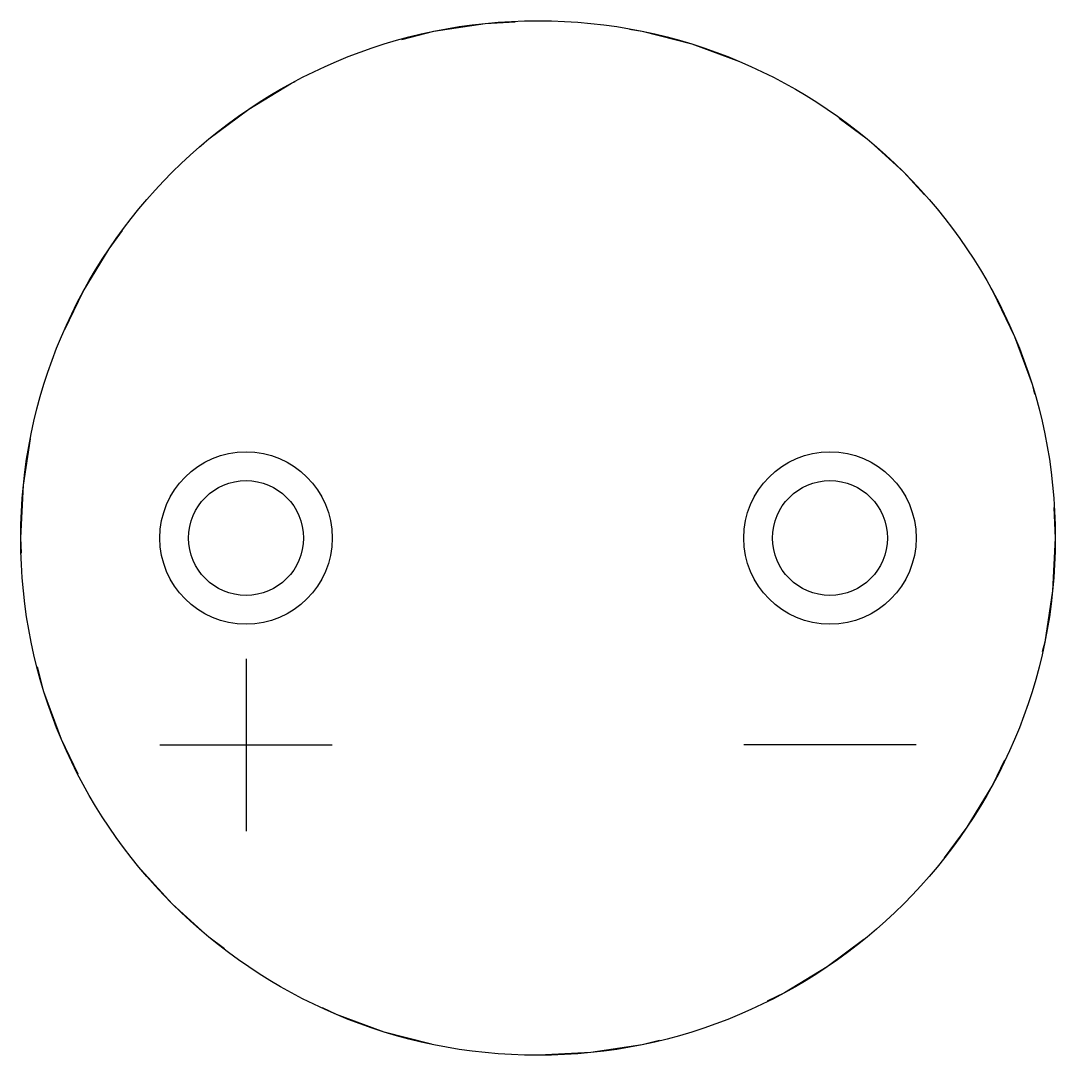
# Model space of a CAD drawing. Extents: x -4.5 to 4.5, y -4.5 to 4.5.
import ezdxf

# ---------------------------------------------------------------- set-up
doc = ezdxf.new("R2010")
doc.units = 0
doc.linetypes.add('虚线', pattern=[2, 1, -1])
for name, color, linetype in [('粗实线层', 7, 'CONTINUOUS'), ('细实线层', 7, 'CONTINUOUS'), ('虚线层', 6, '虚线')]:
    doc.layers.add(name, color=color, linetype=linetype)

msp = doc.modelspace()

# ---------------------------------------------------------------- linework, layer by layer
at = {"layer": '粗实线层'}
for p, q in [((-2.54, -1.05), (-2.54, -2.55)), ((-3.29, -1.8), (-1.79, -1.8)), ((3.29, -1.8), (1.79, -1.8))]:
    msp.add_line(p, q, dxfattribs=at)
msp.add_circle((0, 0), 4.5, dxfattribs=at)
at = {"layer": '细实线层'}
for centre, radius in [((-2.54, 0), 0.75), ((2.54, 0), 0.75), ((-2.54, 0), 0.5), ((2.54, 0), 0.5)]:
    msp.add_circle(centre, radius, dxfattribs=at)
at = {"layer": '虚线层'}
msp.add_circle((0, 0), 4.5, dxfattribs=at)

doc.saveas('drawing.dxf')
